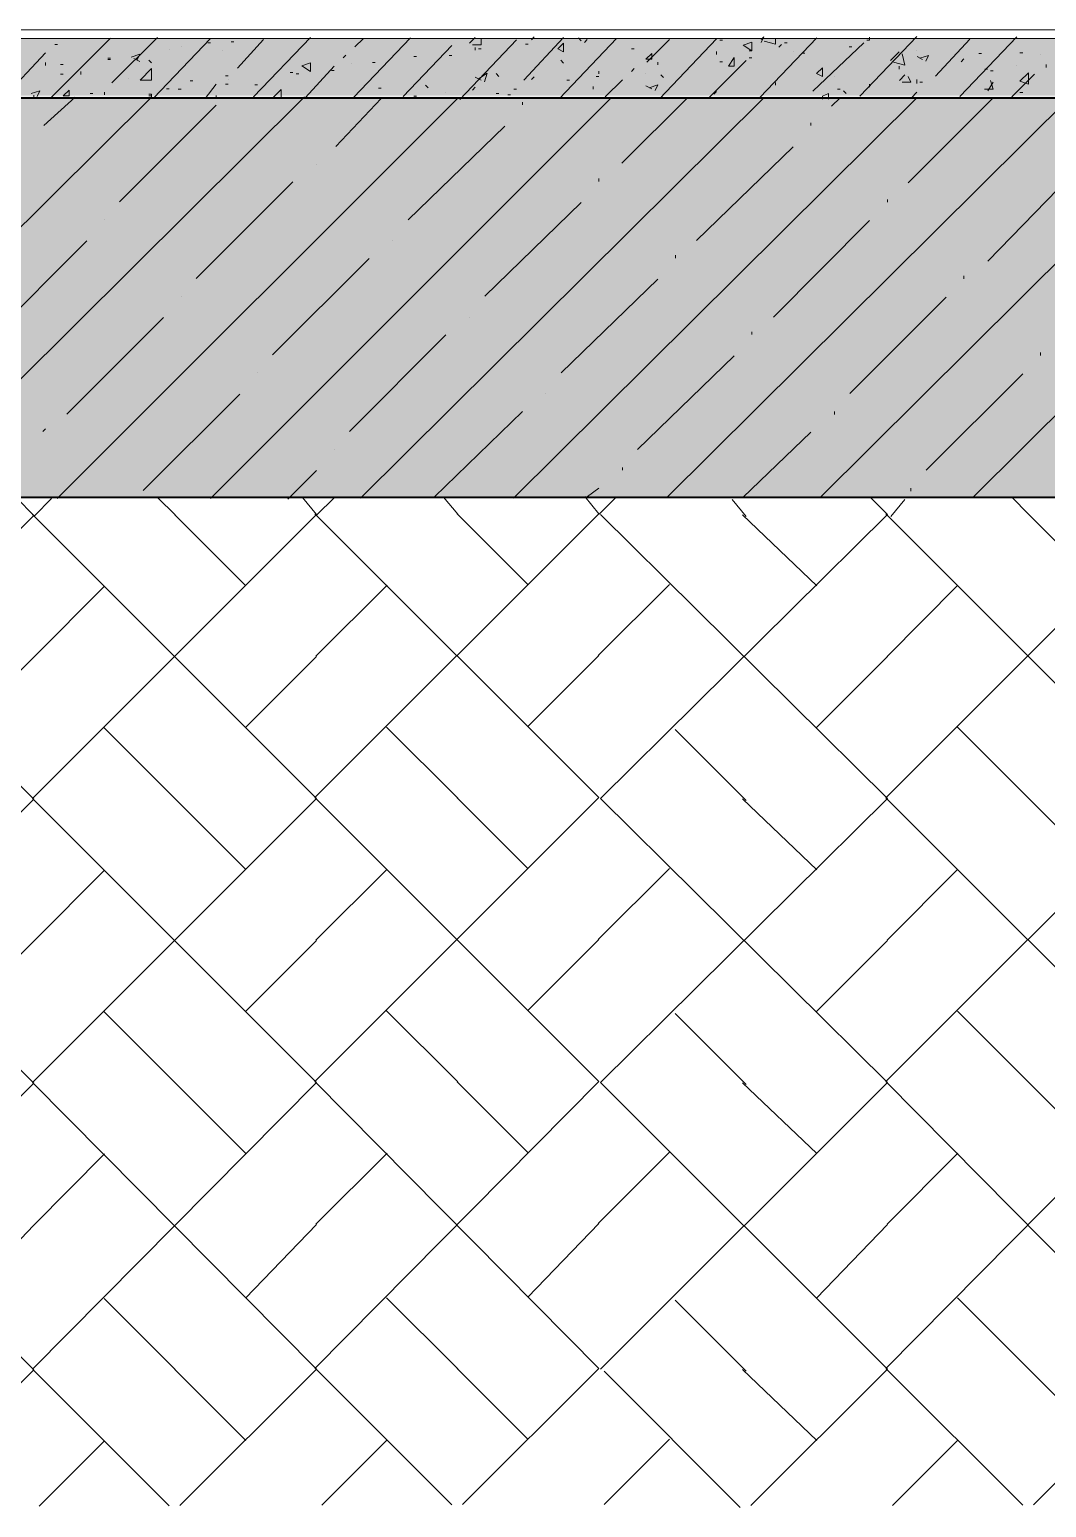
# Model space of a CAD drawing. Header units: millimetres. Extents: x -136833 to 49383, y -8033 to 344618.
# Drawn here: x -3016 to -1500, y 1238 to 3442 of the extents above; entities that cross this region are included whole.
import ezdxf

# ---------------------------------------------------------------- set-up
doc = ezdxf.new("R2010")
doc.units = ezdxf.units.MM
doc.layers.add('PDF _Геометрия', color=7, linetype='Continuous', true_color=0x1d1d1d)
doc.layers.add('PDF _Сплошная заливка', color=7, linetype='Continuous', true_color=0xffffff)

msp = doc.modelspace()

# ---------------------------------------------------------------- hatches: boundary and pattern name
at = {"layer": 'PDF _Сплошная заливка', "transparency": 33554559}
h = msp.add_hatch(color=256, dxfattribs=at)
h.paths.add_polyline_path([(-4848.3, 3343), (-4848.3, 3428.5), (-7594.2, 3428.5), (-7594.2, 3343)])
h.paths.add_polyline_path([(-103, 3343), (-103, 3428.5), (-4529.2, 3428.5), (-4539.2, 3423.4), (-4543.5, 3419.2), (-4560.4, 3410.7), (-4564.6, 3406.5), (-4581.6, 3398), (-4585.8, 3393.8), (-4602.7, 3385.3), (-4602.7, 3343)])
h = msp.add_hatch(color=256, dxfattribs=at)
h.paths.add_polyline_path([(-50950.6, 2746.2), (-50950.6, 3341.5), (-104045.4, 3341.5), (-104045.4, 2746.2)])
h.paths.add_polyline_path([(-26352.2, 3341.5), (-26352.2, 2746.2), (646.3, 2746.2), (646.3, 3341.5), (-4602.7, 3341.5), (-4602.7, 3279.5), (-4848.3, 3279.5), (-4848.3, 3341.5)])
h.paths.add_polyline_path([(-26398.8, 2746.2), (-26398.8, 3341.5), (-50899.8, 3341.5), (-50899.8, 2746.2)])

# ---------------------------------------------------------------- linework, layer by layer
at = {"layer": 'PDF _Геометрия', "color": 7, "lineweight": 40}
for points in [[(-96.7, 5392.7), (-96.7, 3339.6), (-4596.3, 3339.6)], [(-26349.7, 2744.6), (649.1, 2744.6), (649.1, 3341.5), (149.8, 3341.5)]]:
    msp.add_lwpolyline(points, dxfattribs=at)
at = {"layer": 'PDF _Геометрия', "color": 7, "lineweight": 9}
for points in [[(-4596.3, 3339.6), (-96.7, 3339.6), (-96.7, 3428.5), (-96.7, 3441.2), (-4486.9, 3441.2)], [(-96.7, 3428.5), (-4512.2, 3428.5)], [(251.1, 3341.6), (640.3, 3341.6), (640.3, 2744.7), (-104032.8, 2744.7)]]:
    msp.add_lwpolyline(points, dxfattribs=at)
at = {"layer": 'PDF _Геометрия', "lineweight": 9}
for points in [[(-2984.3, 3340), (-2895.6, 3428.8)], [(-2978.6, 3419.6), (-2974.6, 3419.6)], [(-2893.4, 3362.1), (-2825.4, 3429.9)], [(-2831.3, 3339.5), (-2746.5, 3428.3)], [(-2790.3, 3416.5), (-2790.3, 3416.5)], [(-2750.5, 3422.2), (-2746.5, 3422.2)], [(-2715.4, 3423.4), (-2711.4, 3423.4)], [(-2705.9, 3384.4), (-2667.5, 3426.8)], [(-2682.2, 3341.3), (-2597.3, 3430.1)], [(-2533.2, 3340.7), (-2448.1, 3429.6)], [(-2531.2, 3415.9), (-2518.3, 3428.6)], [(-2458.9, 3341.8), (-2386.7, 3418)], [(-2374.5, 3337.6), (-2290.2, 3426.5)], [(-2360.4, 3421.6), (-2351.6, 3430.1)], [(-2355.7, 3419.1), (-2342.8, 3419.1), (-2342.8, 3427.5)], [(-2279.5, 3366.3), (-2220, 3429.8)], [(-2276.7, 3420.1), (-2272.7, 3420.1)], [(-2267.9, 3426.4), (-2263.9, 3430.7)], [(-2225.5, 3339.4), (-2141, 3428.3)], [(-2197.7, 3429.3), (-2193.7, 3425.1)], [(-2188.9, 3422.6), (-2184.9, 3426.8)], [(-2095.9, 3392.9), (-2062.1, 3426.7)], [(-2076.4, 3338.8), (-1991.9, 3427.7)], [(-1987.1, 3425.7), (-1983.1, 3425.7)], [(-1943.3, 3410.2), (-1939.2, 3410.2), (-1952.1, 3418.7), (-1939.2, 3423), (-1939.2, 3410.2)], [(-1927.3, 3340.6), (-1842.7, 3429.5)], [(-1925.7, 3422.6), (-1921.7, 3431.1), (-1925.7, 3426.9)], [(-1921.1, 3424.2), (-1904.1, 3419.9), (-1904.1, 3428.4)], [(-1899.4, 3415.5), (-1895.4, 3419.7)], [(-1890.6, 3422), (-1886.6, 3422)], [(-1848.3, 3350.1), (-1772.5, 3422.1)], [(-1794.1, 3415.8), (-1790.1, 3415.8)], [(-1778.3, 3342.5), (-1693.6, 3431.3)], [(-1767.8, 3426.1), (-1763.8, 3426.1), (-1763.8, 3430.4)], [(-1665.5, 3372.4), (-1614.6, 3427.5)], [(-1629.2, 3341.9), (-1544.4, 3430.8)], [(-3055.2, 3339.5), (-2992.1, 3407.2)], [(-2899.6, 3399.3), (-2895.6, 3399.3)], [(-2899.6, 3396.9), (-2895.6, 3396.9)], [(-2864.5, 3400.7), (-2851.7, 3405), (-2855.7, 3396.6)], [(-2860.5, 3398.4), (-2851.7, 3394.2)], [(-2838.2, 3396.2), (-2834.2, 3392)], [(-2807.9, 3412.6), (-2807.9, 3412.6)], [(-2728.9, 3411), (-2728.9, 3411)], [(-2548.7, 3399.5), (-2544.6, 3403.7)], [(-2443.4, 3401.7), (-2439.4, 3401.7)], [(-2390.7, 3403), (-2386.7, 3403)], [(-2351.6, 3410.8), (-2351.6, 3415)], [(-2346.9, 3412.9), (-2342.8, 3412.9)], [(-2224, 3396), (-2220, 3391.7)], [(-2118.7, 3413.2), (-2114.7, 3413.2)], [(-2079.6, 3389), (-2079.6, 3393.3)], [(-2002.8, 3340.4), (-1948, 3395.4)], [(-1991.9, 3404.7), (-1991.9, 3409)], [(-1987.1, 3393.7), (-1983.1, 3393.7)], [(-1943.3, 3399.5), (-1939.2, 3399.5)], [(-1877.8, 3409.1), (-1877.8, 3409.1)], [(-1864.3, 3406.4), (-1860.3, 3406.4)], [(-1732.8, 3395.7), (-1719.9, 3408.3)], [(-1728.1, 3393.1), (-1711.1, 3388.9), (-1715.1, 3405.8)], [(-1693.6, 3409.8), (-1693.6, 3409.8)], [(-1692.9, 3401.5), (-1684.8, 3397.3)], [(-1688.9, 3399), (-1676, 3403.3), (-1680.1, 3394.8)], [(-1627.4, 3393.7), (-1623.4, 3398)], [(-1601.1, 3405.9), (-1597.1, 3405.9)], [(-1539.7, 3407.1), (-1535.6, 3407.1)], [(-1509.3, 3404.7), (-1509.3, 3404.7)], [(-2992.1, 3388.4), (-2992.1, 3392.7)], [(-2969.8, 3389.8), (-2965.8, 3389.8)], [(-2969.8, 3375.2), (-2965.8, 3375.2)], [(-2939.5, 3379), (-2939.5, 3374.7)], [(-2724.1, 3372.7), (-2720.1, 3372.7)], [(-2627.6, 3377.5), (-2623.6, 3377.5)], [(-2618.8, 3375.5), (-2614.8, 3375.5)], [(-2604.7, 3340.6), (-2562.2, 3387.1)], [(-2566.2, 3380.6), (-2562.2, 3380.6)], [(-2535.9, 3390.8), (-2535.9, 3390.8)], [(-2504.8, 3392.5), (-2500.8, 3392.5)], [(-2346.9, 3368.1), (-2334.1, 3376.6), (-2338.1, 3363.9)], [(-2320.5, 3376.2), (-2316.5, 3372)], [(-2267.9, 3367.2), (-2263.9, 3371.4)], [(-2171.4, 3371.9), (-2167.4, 3371.9)], [(-2167.4, 3375.6), (-2167.4, 3379.9)], [(-2118.7, 3379.3), (-2114.7, 3383.6)], [(-2097.2, 3376.7), (-2097.2, 3376.7)], [(-2074.9, 3374.2), (-2070.9, 3370.1)], [(-1965.6, 3389.1), (-1965.6, 3389.1)], [(-1816.4, 3372.1), (-1816.4, 3372.1)], [(-1719.9, 3382.9), (-1719.9, 3387.2)], [(-1719.2, 3365.8), (-1711.1, 3374.3)], [(-1715.2, 3363.3), (-1702.3, 3363.3), (-1706.4, 3371.8)], [(-1592.3, 3382.8), (-1588.3, 3382.8)], [(-1583.5, 3380.3), (-1579.5, 3380.3)], [(-1552, 3341.3), (-1518.1, 3375.3)], [(-1544.4, 3388.4), (-1544.4, 3388.4)], [(-1500.5, 3385.3), (-1500.5, 3389.5)], [(-3013.7, 3346.3), (-3000.9, 3350.5), (-3004.9, 3342.1)], [(-2869.3, 3369.1), (-2869.3, 3369.1)], [(-2811.9, 3353.3), (-2807.9, 3353.3)], [(-2794.3, 3353), (-2790.3, 3353)], [(-2776.8, 3365.3), (-2772.8, 3365.3)], [(-2754.5, 3339.2), (-2737.7, 3360.4)], [(-2724.1, 3360.1), (-2720.1, 3360.1)], [(-2720.1, 3366.7), (-2720.1, 3366.7)], [(-2680.3, 3359.2), (-2676.3, 3359.2)], [(-2654, 3339.7), (-2641.2, 3352.5), (-2641.2, 3339.7)], [(-2588.5, 3358), (-2588.5, 3358)], [(-2496, 3354.3), (-2492, 3354.3)], [(-2425.8, 3358.9), (-2421.8, 3354.8)], [(-2355.6, 3351.5), (-2351.6, 3355.7)], [(-2351.7, 3370.6), (-2342.8, 3366.4)], [(-2294.2, 3352.7), (-2290.2, 3352.7)], [(-2215.3, 3366.1), (-2211.2, 3366.1)], [(-2176.1, 3357), (-2176.1, 3352.8)], [(-2158, 3341.6), (-2132.3, 3366.9)], [(-2097.2, 3357.7), (-2088.4, 3353.4)], [(-2092.5, 3355.1), (-2079.6, 3359.4), (-2083.6, 3350.9)], [(-1995.9, 3345.4), (-1991.9, 3349.6)], [(-1904.1, 3358.8), (-1904.1, 3363)], [(-1811.7, 3352.7), (-1807.6, 3352.7)], [(-1802.9, 3350.6), (-1798.9, 3346.3)], [(-1763.8, 3356), (-1763.8, 3360.3)], [(-1693.6, 3363.1), (-1693.6, 3367.4)], [(-1693.6, 3365.5), (-1693.6, 3361.3)], [(-1688.8, 3363.4), (-1684.8, 3363.4)], [(-1592.4, 3352.9), (-1579.5, 3352.9), (-1583.5, 3365.6)], [(-1587.6, 3350.6), (-1579.5, 3363.3)], [(-3435.7, 2744.3), (-2834.2, 3341.1), (-2834.2, 3345.3), (-2838.2, 3345.3)], [(-3207, 2744.5), (-2606.1, 3341.4)], [(-3009.7, 3344.1), (-3009.7, 3339.9)], [(-2994.6, 3298.7), (-2948.3, 3341)], [(-2975.1, 2742.5), (-2377.9, 3339.3)], [(-2925.9, 3346.6), (-2921.9, 3346.6)], [(-2904.4, 3344.4), (-2904.4, 3348.6)], [(-2881.8, 3185), (-2737.7, 3328.9)], [(-2838.2, 3343), (-2834.2, 3343)], [(-2834.2, 3341.1), (-2834.2, 3341.1)], [(-2746.4, 2742.7), (-2149.8, 3339.5)], [(-2737.7, 3343.5), (-2737.7, 3339.2)], [(-2559.4, 3267.2), (-2492, 3339.2)], [(-2522.5, 2743), (-1921.7, 3339.8)], [(-2443.4, 3342.4), (-2439.4, 3342.4)], [(-2395.5, 3348.1), (-2395.5, 3348.1)], [(-2320.5, 3346.6), (-2316.5, 3346.6)], [(-2303, 3344.4), (-2299, 3344.4)], [(-2294.7, 2743.2), (-1693.6, 3340.1)], [(-2281.4, 3329.4), (-2281.4, 3333.7)], [(-2211.2, 3340.7), (-2211.2, 3340.7)], [(-2133.1, 3242.4), (-2035.8, 3339.7)], [(-2066.8, 2743.4), (-1465.4, 3340.4)], [(-1838.1, 2743.8), (-1237.3, 3340.6)], [(-1834, 3342.2), (-1825.2, 3346.4), (-1825.2, 3337.9)], [(-1834, 3342.4), (-1834, 3338.1)], [(-1820.5, 3327.3), (-1807.6, 3340)], [(-1706.3, 3213.3), (-1579.5, 3340.2)], [(-1701.6, 3340.1), (-1693.6, 3348.6)], [(-1610.2, 2744), (-1009.2, 3340.9)], [(-1539.7, 3347.9), (-1535.6, 3347.9)], [(-2451.5, 3158.3), (-2307.8, 3297.9)], [(-1851.5, 3298.5), (-1851.5, 3302.7)], [(-2022, 3127.3), (-1877.8, 3267)], [(-2588.5, 3241.3), (-2588.5, 3241.3)], [(-1587.7, 3096.4), (-1447.9, 3240.3)], [(-2167.4, 3215.3), (-2167.4, 3219.5)], [(-2767.8, 3070.8), (-2623.6, 3214.8)], [(-2337.6, 3044.1), (-2193.7, 3183.8)], [(-1737.4, 3184.4), (-1737.4, 3188.6)], [(-2904.4, 3158.1), (-2904.4, 3158.1)], [(-1907.3, 3013.2), (-1763.8, 3157.1)], [(-3074.6, 2982.7), (-2930.7, 3126.6)], [(-2474.5, 3127.1), (-2474.5, 3127.1)], [(-2653.9, 2956.7), (-2509.6, 3100.6)], [(-2053.3, 3101.1), (-2053.3, 3105.3)], [(-2223.6, 2930), (-2079.6, 3069.6)], [(-1623.4, 3070.1), (-1623.4, 3074.4)], [(-2790.3, 3044), (-2790.3, 3044)], [(-1793.4, 2899), (-1649.7, 3042.9)], [(-2960.6, 2868.5), (-2816.6, 3012.5)], [(-2360.4, 3013), (-2360.4, 3013)], [(-2539.1, 2842.5), (-2395.5, 2986.4)], [(-1939.2, 2987), (-1939.2, 2991.2)], [(-2109.7, 2815.8), (-1965.6, 2955.5)], [(-1509.3, 2956), (-1509.3, 2960.2)], [(-2676.3, 2929.8), (-2676.3, 2929.8)], [(-1679.4, 2784.8), (-1535.6, 2928.7)], [(-2846.7, 2754.4), (-2702.6, 2898.3)], [(-2246.3, 2898.8), (-2246.3, 2898.8)], [(-2412.4, 2745.2), (-2281.4, 2872.2)], [(-1816.4, 2867.9), (-1816.4, 2872.1)], [(-2996.1, 2842.3), (-2992.1, 2846.6)], [(-1953, 2743.9), (-1851.5, 2841.3)], [(-2562.2, 2815.7), (-2562.2, 2815.7)], [(-2631, 2741.8), (-2588.5, 2784.2)], [(-2132.3, 2784.7), (-2132.3, 2788.9)], [(-2184.2, 2745.4), (-2167.4, 2758.1)], [(-1702.3, 2753.7), (-1702.3, 2758)]]:
    msp.add_lwpolyline(points, dxfattribs=at)
for points in [[(-2220, 3421.4), (-2220, 3408.7), (-2228.8, 3412.9)], [(-2088.4, 3406.1), (-2088.4, 3397.6), (-2097.2, 3397.6)], [(-1965.6, 3399.9), (-1965.6, 3387.2), (-1974.4, 3387.2)], [(-2834.2, 3366.5), (-2851, 3366.5), (-2834.2, 3383.5)], [(-2597.3, 3392.1), (-2597.3, 3379.3), (-2610.1, 3387.8)], [(-1834, 3384.7), (-1834, 3372), (-1842.8, 3376.2)], [(-1526.9, 3360.4), (-1539.8, 3364.6), (-1526.9, 3377.3)], [(-2957, 3351.5), (-2957, 3343.1), (-2965.8, 3343.1)]]:
    msp.add_lwpolyline(points, close=True, dxfattribs=at)
at = {"layer": 'PDF _Геометрия', "color": 28, "lineweight": 9, "true_color": 0x0e0e0e}
for points in [[(-3433, 1443.4), (-3009.7, 1870.9), (-3433, 2294.3), (-3009.7, 2717.5), (-3035.2, 2742.9)], [(-3011.6, 1444.6), (-2588.5, 1872.2), (-3011.6, 2295.4), (-2588.5, 2718.8), (-2609.4, 2744.2)], [(-3008.9, 2717), (-2983.4, 2742.4)], [(-2799.1, 2718.2), (-2824.7, 2743.6)], [(-2591, 1445.8), (-2167.4, 1873.3), (-2591, 2296.7), (-2167.4, 2720), (-2188.3, 2745.4)], [(-2587.8, 2718.3), (-2562.2, 2743.7)], [(-2377.9, 2719.4), (-2398.8, 2744.8)], [(-2166.8, 2719.5), (-2141, 2744.9)], [(-2164.9, 1444.5), (-1737.4, 1872), (-2164.9, 2295.4), (-1737.4, 2718.6), (-1762.4, 2744.1)], [(-1948, 2715.7), (-1968.9, 2741.1)], [(-1739.5, 1445.7), (-1316.3, 1873.3), (-1739.5, 2296.6), (-1316.3, 2719.9), (-1341.4, 2745.3)], [(-1732.1, 2715.8), (-1711.1, 2741.2)], [(-1526.9, 2719.3), (-1551.9, 2744.7)], [(-3212.6, 1240.2), (-3009.7, 1443.4), (-3433, 1870.9), (-3009.7, 2294.3), (-3433, 2717.5)], [(-2792.1, 1241.4), (-2588.5, 1444.6), (-3011.6, 1872.2), (-2588.5, 2295.4), (-3011.6, 2718.8)], [(-3009.7, 2717.5), (-3009.7, 2717.5)], [(-3009.7, 2717.5), (-3009.7, 2717.5)], [(-2693.8, 2612.6), (-2799.5, 2718.5)], [(-2370.8, 1242.7), (-2167.4, 1445.8), (-2591, 1873.3), (-2167.4, 2296.7), (-2591, 2720)], [(-2588.5, 2718.8), (-2588.5, 2718.8)], [(-2588.5, 2718.8), (-2588.5, 2718.8)], [(-2272.7, 2613.9), (-2378.7, 2719.7)], [(-2167.4, 2720), (-2167.4, 2720)], [(-2167.4, 2720), (-2167.4, 2720)], [(-1940.7, 1241.3), (-1737.4, 1444.5), (-2164.9, 1872), (-1737.4, 2295.4), (-2164.9, 2718.6)], [(-1842.7, 2612.6), (-1953.1, 2718.4)], [(-1519.4, 1242.5), (-1316.3, 1445.7), (-1739.5, 1873.3), (-1316.3, 2296.6), (-1739.5, 2719.9)], [(-1737.4, 2718.6), (-1737.4, 2718.6)], [(-1737.4, 2718.6), (-1737.4, 2718.6)], [(-1421.6, 2613.8), (-1527.5, 2719.6)], [(-3009.9, 2506.2), (-2904.4, 2612)], [(-2589.1, 2507.4), (-2483.2, 2613.2)], [(-2168.3, 2508.6), (-2062.1, 2614.4)], [(-1737.9, 2507.3), (-1632.1, 2613.2)], [(-3115.1, 2400), (-3009.7, 2505.9)], [(-2694.3, 2401.3), (-2588.5, 2507.2)], [(-2273.5, 2402.5), (-2167.4, 2508.4)], [(-1843.1, 2401.2), (-1737.4, 2507)], [(-2377.9, 2296.1), (-2483.9, 2401.9)], [(-1526.9, 2296), (-1632.7, 2401.8)], [(-2799.1, 2294.8), (-2904.7, 2400.7)], [(-1948, 2292.4), (-2053.5, 2398.2)], [(-3009.7, 2294.3), (-3009.7, 2294.3)], [(-3009.7, 2294.3), (-3009.7, 2294.3)], [(-2693.8, 2189.3), (-2799.5, 2295.2)], [(-2588.5, 2295.4), (-2588.5, 2295.4)], [(-2588.5, 2295.4), (-2588.5, 2295.4)], [(-2272.7, 2190.6), (-2378.7, 2296.3)], [(-2167.4, 2296.7), (-2167.4, 2296.7)], [(-2167.4, 2296.7), (-2167.4, 2296.7)], [(-1842.7, 2189.2), (-1953.1, 2295)], [(-1737.4, 2295.4), (-1737.4, 2295.4)], [(-1737.4, 2295.4), (-1737.4, 2295.4)], [(-1421.6, 2190.4), (-1527.5, 2296.3)], [(-3009.9, 2082.9), (-2904.4, 2188.7)], [(-2589.1, 2084.1), (-2483.2, 2189.9)], [(-2168.3, 2085.4), (-2062.1, 2191.2)], [(-1737.9, 2084), (-1632.1, 2189.8)], [(-3115.1, 1976.8), (-3009.7, 2082.6)], [(-2694.3, 1977.9), (-2588.5, 2083.8)], [(-2273.5, 1979.2), (-2167.4, 2085)], [(-1843.1, 1977.9), (-1737.4, 2083.7)], [(-2799.1, 1871.5), (-2904.7, 1977.4)], [(-2377.9, 1872.8), (-2483.9, 1978.6)], [(-1948, 1869), (-2053.5, 1974.9)], [(-1526.9, 1872.7), (-1632.7, 1978.5)], [(-2272.7, 1767.2), (-2378.7, 1873.1)], [(-2167.4, 1873.3), (-2167.4, 1873.3)], [(-2167.4, 1873.3), (-2167.4, 1873.3)], [(-1421.6, 1767.1), (-1527.5, 1872.9)], [(-3009.7, 1870.9), (-3009.7, 1870.9)], [(-3009.7, 1870.9), (-3009.7, 1870.9)], [(-2693.8, 1766), (-2799.5, 1871.8)], [(-2588.5, 1872.2), (-2588.5, 1872.2)], [(-2588.5, 1872.2), (-2588.5, 1872.2)], [(-1842.7, 1765.9), (-1953.1, 1871.7)], [(-1737.4, 1872), (-1737.4, 1872)], [(-1737.4, 1872), (-1737.4, 1872)], [(-3009.9, 1659.5), (-2904.4, 1765.4)], [(-2589.1, 1660.8), (-2483.2, 1766.6)], [(-2168.3, 1662), (-2062.1, 1767.9)], [(-1737.9, 1660.7), (-1632.1, 1766.5)], [(-3115.1, 1549.2), (-3009.7, 1659.3)], [(-2694.3, 1550.4), (-2588.5, 1660.5)], [(-2273.5, 1551.7), (-2167.4, 1661.7)], [(-1843.1, 1550.3), (-1737.4, 1660.4)], [(-2799.1, 1444), (-2904.7, 1549.8)], [(-2377.9, 1445.2), (-2483.9, 1551)], [(-1948, 1441.5), (-2053.5, 1547.3)], [(-1526.9, 1445.1), (-1632.7, 1550.9)], [(-2807.9, 1241), (-3011.1, 1444.2)], [(-3009.7, 1443.4), (-3009.7, 1443.4)], [(-3009.7, 1443.4), (-3009.7, 1443.4)], [(-2693.8, 1338.5), (-2799.5, 1444.3)], [(-2386.7, 1242.2), (-2589.8, 1445.4)], [(-2588.5, 1444.6), (-2588.5, 1444.6)], [(-2588.5, 1444.6), (-2588.5, 1444.6)], [(-2272.7, 1339.7), (-2378.7, 1445.5)], [(-2167.4, 1445.8), (-2167.4, 1445.8)], [(-2167.4, 1445.8), (-2167.4, 1445.8)], [(-1956.8, 1238.5), (-2159.7, 1441.6)], [(-1842.7, 1338.3), (-1953.1, 1444.2)], [(-1535.6, 1242.1), (-1739.2, 1445.3)], [(-1737.4, 1444.5), (-1737.4, 1444.5)], [(-1737.4, 1444.5), (-1737.4, 1444.5)], [(-1421.6, 1339.6), (-1527.5, 1445.4)], [(-3001.9, 1240.5), (-2904.4, 1337.9)], [(-2580.3, 1241.7), (-2483.2, 1339.1)], [(-2159.4, 1243), (-2062.1, 1340.3)], [(-1729.8, 1241.6), (-1632.1, 1339)]]:
    msp.add_lwpolyline(points, dxfattribs=at)

doc.saveas('drawing.dxf')
